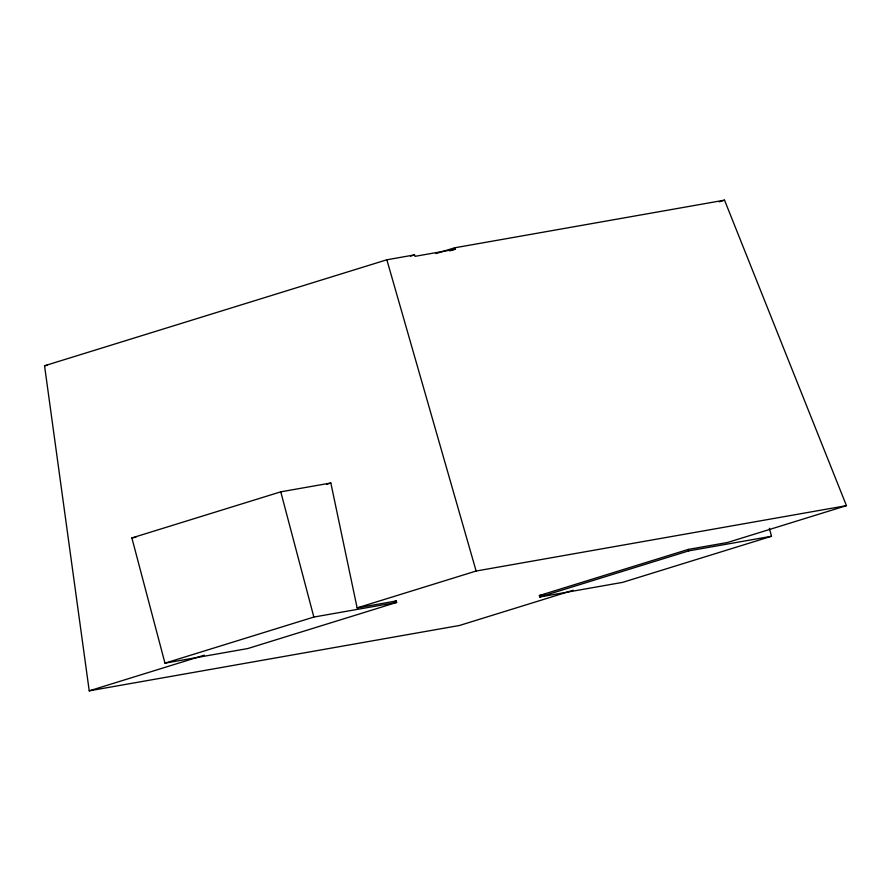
<?xml version="1.0" encoding="UTF-8"?>
<svg xmlns="http://www.w3.org/2000/svg" width="891" height="891" viewBox="0 0 891 891"><rect width="100%" height="100%" fill="white"/><g stroke="black" fill="none" stroke-linecap="round" stroke-linejoin="round"><path stroke-width="1.34" d="M573.258 590.243L459.544 625.46L89.223 690.837L44.55 365.778L386.85 259.782L414.527 254.893L415.017 256.341L455.056 249.268L454.555 247.832L435.977 253.579M410.539 256.129L414.527 254.893M449.743 250.917L455.056 249.268M719.226 201.811L724.528 200.163L846.45 505.654L727.446 542.508L688.298 549.413L539.4 595.522L539.79 596.992L622.597 582.369L771.495 536.271L769.378 528.274M131.879 537.941L280.765 491.832L330.839 483L357.124 607.885L396.272 600.968L396.662 602.439L247.776 648.548L164.969 663.16L131.879 537.941L135.933 537.217M326.841 484.236L330.839 483M164.969 663.16L313.855 617.062L396.662 602.439M89.223 690.837L204.273 655.208M357.124 607.885L476.128 571.031L846.45 505.654M393.622 601.793L396.272 600.968M539.79 596.992L688.676 550.883L771.495 536.271M454.555 247.832L724.528 200.163M44.55 365.778L47.19 365.31M539.4 595.522L544.802 594.564M386.85 259.782L476.128 571.031M688.298 549.413L688.676 550.883M280.765 491.832L313.855 617.062"/></g></svg>
